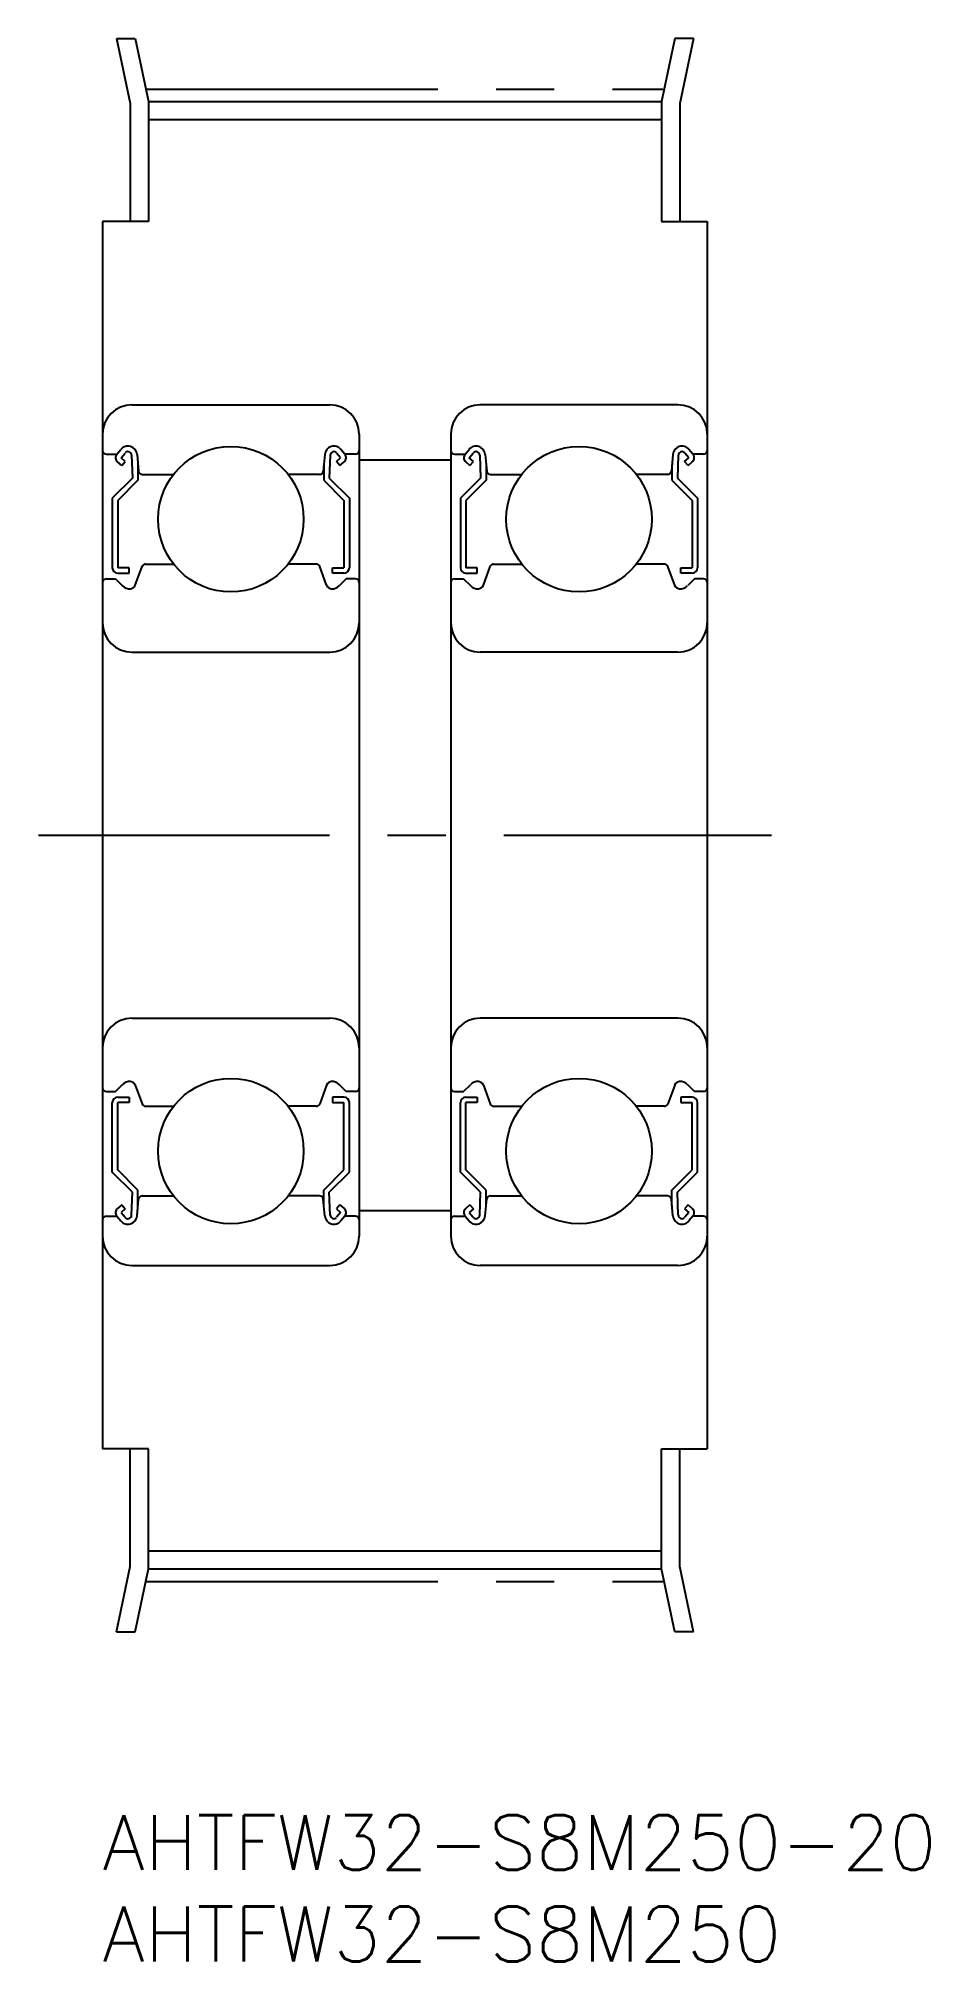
# Model space of a CAD drawing. Extents: x -3 to 45, y -8 to 97.
import ezdxf

# ---------------------------------------------------------------- set-up
doc = ezdxf.new("R2010")
doc.units = 0
doc.header["$LTSCALE"] = 0.5
doc.linetypes.add('CENTER', pattern=[50.8, 31.75, -6.35, 6.35, -6.35])
for name, color, linetype in [('MSM_CENTER', 1, 'CENTER'), ('MSM_CONTINUOUS', 7, 'CONTINUOUS'), ('MSM_PART_NUMBER', 7, 'CONTINUOUS')]:
    doc.layers.add(name, color=color, linetype=linetype)
doc.styles.get("Standard").update_dxf_attribs({"font": 'txt.shx', "height": 3, "bigfont": 'bigfont.shx'})

# ---------------------------------------------------------------- blocks, each defined once
blk = doc.blocks.new('*U2')
at = {"layer": 'MSM_PART_NUMBER'}
blk.add_text('AHTFW32-S8M250-20', height=3, dxfattribs=at).set_placement((0, -3))
blk = doc.blocks.new('*U3')
at = {"layer": 'MSM_PART_NUMBER'}
blk.add_text('AHTFW32-S8M250', height=3, dxfattribs=at).set_placement((0, -8))

msp = doc.modelspace()

# ---------------------------------------------------------------- linework, layer by layer
at = {"layer": 'MSM_CENTER'}
for p, q in [((2.42, 94.24), (30.58, 94.24)), ((-3.5, 53.5), (36.5, 53.5)), ((2.42, 12.75), (30.58, 12.75))]:
    msp.add_line(p, q, dxfattribs=at)
at = {"layer": 'MSM_CONTINUOUS'}
for p, q in [((0.75, 97), (1.5, 93.44)), ((0.75, 97), (1.78, 97)), ((1.78, 97), (2.5, 93.56)), ((31.22, 97), (30.5, 93.56)), ((32.25, 97), (31.22, 97)), ((32.25, 97), (31.5, 93.44)), ((2.5, 93.56), (2.5, 87)), ((2.5, 93.56), (30.5, 93.56)), ((30.5, 93.56), (30.5, 87)), ((1.5, 93.44), (1.5, 87)), ((2.5, 92.57), (30.5, 92.57)), ((31.5, 93.44), (31.5, 87)), ((2.5, 87), (0, 87)), ((0, 87), (0, 20)), ((30.5, 87), (33, 87)), ((33, 87), (33, 20)), ((1.6, 77), (12.4, 77)), ((31.4, 77), (20.6, 77)), ((0.78, 74.3), (1, 74.56)), ((13.22, 74.3), (13, 74.56)), ((14, 75.4), (14, 31.6)), ((19, 75.4), (19, 31.6)), ((19.78, 74.3), (20, 74.56)), ((32.22, 74.3), (32, 74.56)), ((0.2, 74.3), (0.78, 74.3)), ((1.05, 73.68), (0.82, 73.88)), ((1.01, 74.11), (1.23, 74.36)), ((1.24, 73.91), (1.01, 74.11)), ((1.05, 73.68), (1.24, 73.91)), ((1.58, 74.24), (1.63, 73)), ((1.88, 74.28), (1.96, 73.38)), ((1.93, 73.73), (1.93, 72.88)), ((12.12, 74.28), (12.04, 73.38)), ((12.07, 73.73), (12.07, 72.88)), ((12.42, 74.24), (12.37, 73)), ((12.76, 73.91), (12.99, 74.11)), ((12.95, 73.68), (12.76, 73.91)), ((12.99, 74.11), (12.77, 74.36)), ((12.95, 73.68), (13.18, 73.88)), ((13.8, 74.3), (13.22, 74.3)), ((14, 74), (19, 74)), ((19.2, 74.3), (19.78, 74.3)), ((20.05, 73.68), (19.82, 73.88)), ((20.01, 74.11), (20.23, 74.36)), ((20.24, 73.91), (20.01, 74.11)), ((20.05, 73.68), (20.24, 73.91)), ((20.58, 74.24), (20.63, 73)), ((20.88, 74.28), (20.96, 73.38)), ((20.93, 73.73), (20.93, 72.88)), ((31.12, 74.28), (31.04, 73.38)), ((31.07, 73.73), (31.07, 72.88)), ((31.42, 74.24), (31.37, 73)), ((31.76, 73.91), (31.99, 74.11)), ((31.95, 73.68), (31.76, 73.91)), ((31.99, 74.11), (31.77, 74.36)), ((31.95, 73.68), (32.18, 73.88)), ((32.8, 74.3), (32.22, 74.3)), ((1.63, 73), (0.53, 71.9)), ((1.93, 72.88), (0.83, 71.78)), ((2.16, 73.2), (3.88, 73.2)), ((11.84, 73.2), (10.12, 73.2)), ((12.07, 72.88), (13.17, 71.78)), ((12.37, 73), (13.47, 71.9)), ((20.63, 73), (19.53, 71.9)), ((20.93, 72.88), (19.83, 71.78)), ((21.16, 73.2), (22.88, 73.2)), ((30.84, 73.2), (29.12, 73.2)), ((31.07, 72.88), (32.17, 71.78)), ((31.37, 73), (32.47, 71.9)), ((0.53, 71.9), (0.53, 68.1)), ((0.83, 71.78), (0.83, 68.1)), ((13.17, 71.78), (13.17, 68.1)), ((13.47, 71.9), (13.47, 68.1)), ((19.53, 71.9), (19.53, 68.1)), ((19.83, 71.78), (19.83, 68.1)), ((32.17, 71.78), (32.17, 68.1)), ((32.47, 71.9), (32.47, 68.1)), ((2.34, 68.3), (3.88, 68.3)), ((11.66, 68.3), (10.12, 68.3)), ((21.34, 68.3), (22.88, 68.3)), ((30.66, 68.3), (29.12, 68.3)), ((0.2, 67.5), (0.7, 67.5)), ((0.7, 67.5), (1.07, 67.13)), ((1.45, 68.1), (0.83, 68.1)), ((0.83, 67.8), (1.45, 67.8)), ((1.45, 67.8), (1.45, 68.1)), ((1.78, 67.15), (2.15, 68.17)), ((12.22, 67.15), (11.85, 68.17)), ((12.55, 67.8), (12.55, 68.1)), ((12.55, 68.1), (13.17, 68.1)), ((13.17, 67.8), (12.55, 67.8)), ((13.3, 67.5), (12.93, 67.13)), ((13.8, 67.5), (13.3, 67.5)), ((19.2, 67.5), (19.7, 67.5)), ((19.7, 67.5), (20.07, 67.13)), ((20.45, 68.1), (19.83, 68.1)), ((19.83, 67.8), (20.45, 67.8)), ((20.45, 67.8), (20.45, 68.1)), ((20.78, 67.15), (21.15, 68.17)), ((31.22, 67.15), (30.85, 68.17)), ((31.55, 68.1), (32.17, 68.1)), ((31.55, 67.8), (31.55, 68.1)), ((32.17, 67.8), (31.55, 67.8)), ((32.3, 67.5), (31.93, 67.13)), ((32.8, 67.5), (32.3, 67.5)), ((1.6, 63.5), (12.4, 63.5)), ((31.4, 63.5), (20.6, 63.5)), ((1.6, 43.5), (12.4, 43.5)), ((31.4, 43.5), (20.6, 43.5)), ((0.2, 39.5), (0.7, 39.5)), ((0.53, 35.1), (0.53, 38.9)), ((0.7, 39.5), (1.07, 39.87)), ((0.83, 39.2), (1.45, 39.2)), ((0.83, 35.22), (0.83, 38.9)), ((1.45, 38.9), (0.83, 38.9)), ((1.45, 39.2), (1.45, 38.9)), ((1.78, 39.85), (2.15, 38.83)), ((12.22, 39.85), (11.85, 38.83)), ((13.17, 39.2), (12.55, 39.2)), ((12.55, 39.2), (12.55, 38.9)), ((12.55, 38.9), (13.17, 38.9)), ((13.3, 39.5), (12.93, 39.87)), ((13.17, 35.22), (13.17, 38.9)), ((13.8, 39.5), (13.3, 39.5)), ((13.47, 35.1), (13.47, 38.9)), ((19.2, 39.5), (19.7, 39.5)), ((19.53, 35.1), (19.53, 38.9)), ((19.7, 39.5), (20.07, 39.87)), ((19.83, 39.2), (20.45, 39.2)), ((19.83, 35.22), (19.83, 38.9)), ((20.45, 38.9), (19.83, 38.9)), ((20.45, 39.2), (20.45, 38.9)), ((20.78, 39.85), (21.15, 38.83)), ((31.22, 39.85), (30.85, 38.83)), ((31.55, 39.2), (31.55, 38.9)), ((32.17, 39.2), (31.55, 39.2)), ((31.55, 38.9), (32.17, 38.9)), ((32.3, 39.5), (31.93, 39.87)), ((32.17, 35.22), (32.17, 38.9)), ((32.8, 39.5), (32.3, 39.5)), ((32.47, 35.1), (32.47, 38.9)), ((2.34, 38.7), (3.88, 38.7)), ((11.66, 38.7), (10.12, 38.7)), ((21.34, 38.7), (22.88, 38.7)), ((30.66, 38.7), (29.12, 38.7)), ((1.63, 34), (0.53, 35.1)), ((1.93, 34.12), (0.83, 35.22)), ((12.07, 34.12), (13.17, 35.22)), ((12.37, 34), (13.47, 35.1)), ((20.63, 34), (19.53, 35.1)), ((20.93, 34.12), (19.83, 35.22)), ((31.07, 34.12), (32.17, 35.22)), ((31.37, 34), (32.47, 35.1)), ((1.58, 32.76), (1.63, 34)), ((1.88, 32.72), (1.96, 33.62)), ((1.93, 33.27), (1.93, 34.12)), ((2.16, 33.8), (3.88, 33.8)), ((11.84, 33.8), (10.12, 33.8)), ((12.12, 32.72), (12.04, 33.62)), ((12.07, 33.27), (12.07, 34.12)), ((12.42, 32.76), (12.37, 34)), ((20.58, 32.76), (20.63, 34)), ((20.88, 32.72), (20.96, 33.62)), ((20.93, 33.27), (20.93, 34.12)), ((21.16, 33.8), (22.88, 33.8)), ((30.84, 33.8), (29.12, 33.8)), ((31.12, 32.72), (31.04, 33.62)), ((31.07, 33.27), (31.07, 34.12)), ((31.42, 32.76), (31.37, 34)), ((0.2, 32.7), (0.78, 32.7)), ((0.78, 32.7), (1, 32.44)), ((1.05, 33.32), (0.82, 33.12)), ((1.24, 33.09), (1.01, 32.89)), ((1.01, 32.89), (1.23, 32.64)), ((1.05, 33.32), (1.24, 33.09)), ((12.95, 33.32), (12.76, 33.09)), ((12.76, 33.09), (12.99, 32.89)), ((12.99, 32.89), (12.77, 32.64)), ((12.95, 33.32), (13.18, 33.12)), ((13.22, 32.7), (13, 32.44)), ((13.8, 32.7), (13.22, 32.7)), ((14, 33), (19, 33)), ((19.2, 32.7), (19.78, 32.7)), ((19.78, 32.7), (20, 32.44)), ((20.05, 33.32), (19.82, 33.12)), ((20.24, 33.09), (20.01, 32.89)), ((20.01, 32.89), (20.23, 32.64)), ((20.05, 33.32), (20.24, 33.09)), ((31.95, 33.32), (31.76, 33.09)), ((31.76, 33.09), (31.99, 32.89)), ((31.99, 32.89), (31.77, 32.64)), ((31.95, 33.32), (32.18, 33.12)), ((32.22, 32.7), (32, 32.44)), ((32.8, 32.7), (32.22, 32.7)), ((1.6, 30), (12.4, 30)), ((31.4, 30), (20.6, 30)), ((2.5, 20), (0, 20)), ((1.5, 13.56), (1.5, 20)), ((2.5, 13.44), (2.5, 20)), ((30.5, 20), (33, 20)), ((30.5, 13.44), (30.5, 20)), ((31.5, 13.56), (31.5, 20)), ((2.5, 14.43), (30.5, 14.43)), ((0.75, 10), (1.5, 13.56)), ((1.78, 10), (2.5, 13.44)), ((2.5, 13.44), (30.5, 13.44)), ((31.22, 10), (30.5, 13.44)), ((32.25, 10), (31.5, 13.56)), ((0.75, 10), (1.78, 10)), ((32.25, 10), (31.22, 10))]:
    msp.add_line(p, q, dxfattribs=at)
for centre in [(7, 70.75), (26, 70.75), (7, 36.25), (26, 36.25)]:
    msp.add_circle(centre, 3.97, dxfattribs=at)
for centre, radius, start, end in [((1.6, 75.4), 1.6, 90, 180), ((12.4, 75.4), 1.6, 0, 90), ((20.6, 75.4), 1.6, 90, 180), ((31.4, 75.4), 1.6, 0, 90), ((1.38, 74.24), 0.5, 4.987, 139.9098), ((12.62, 74.24), 0.5, 40.0902, 175.013), ((20.38, 74.24), 0.5, 4.987, 139.9098), ((31.62, 74.24), 0.5, 40.0902, 175.013), ((0.2, 74.5), 0.2, 180, 270), ((1.01, 74.11), 0.3, 139.9098, 229.9963), ((1.38, 74.24), 0.2, 2.3754, 139.9922), ((12.62, 74.24), 0.2, 40.0078, 177.6246), ((12.99, 74.11), 0.3, 310.0037, 40.0902), ((13.8, 74.5), 0.2, 270, 0), ((19.2, 74.5), 0.2, 180, 270), ((20.01, 74.11), 0.3, 139.9098, 229.9963), ((20.38, 74.24), 0.2, 2.3754, 139.9922), ((31.62, 74.24), 0.2, 40.0078, 177.6246), ((31.99, 74.11), 0.3, 310.0037, 40.0902), ((32.8, 74.5), 0.2, 270, 0), ((2.16, 73.4), 0.2, 184.987, 270), ((11.84, 73.4), 0.2, 270, 355.013), ((21.16, 73.4), 0.2, 184.987, 270), ((30.84, 73.4), 0.2, 270, 355.013), ((2.34, 68.1), 0.2, 90, 160.0299), ((11.66, 68.1), 0.2, 19.9701, 90), ((21.34, 68.1), 0.2, 90, 160.0299), ((30.66, 68.1), 0.2, 19.9701, 90), ((0.2, 67.3), 0.2, 90, 180), ((0.83, 68.1), 0.3, 180, 270), ((13.17, 68.1), 0.3, 270, 0), ((13.8, 67.3), 0.2, 0, 90), ((19.2, 67.3), 0.2, 90, 180), ((19.83, 68.1), 0.3, 180, 270), ((32.17, 68.1), 0.3, 270, 0), ((32.8, 67.3), 0.2, 0, 90), ((1.5, 67.55), 0.6, 225, 272.8048), ((1.5, 67.25), 0.3, 265.5374, 340.0299), ((12.5, 67.25), 0.3, 199.9701, 274.4626), ((12.5, 67.55), 0.6, 267.1952, 315), ((20.5, 67.55), 0.6, 225, 272.8048), ((20.5, 67.25), 0.3, 265.5374, 340.0299), ((31.5, 67.25), 0.3, 199.9701, 274.4626), ((31.5, 67.55), 0.6, 267.1952, 315), ((1.6, 65.1), 1.6, 180, 270), ((12.4, 65.1), 1.6, 270, 0), ((20.6, 65.1), 1.6, 180, 270), ((31.4, 65.1), 1.6, 270, 0), ((1.6, 41.9), 1.6, 90, 180), ((12.4, 41.9), 1.6, 0, 90), ((20.6, 41.9), 1.6, 90, 180), ((31.4, 41.9), 1.6, 0, 90), ((1.5, 39.45), 0.6, 87.1952, 135), ((1.5, 39.75), 0.3, 19.9701, 94.4626), ((12.5, 39.75), 0.3, 85.5374, 160.0299), ((12.5, 39.45), 0.6, 45, 92.8048), ((20.5, 39.45), 0.6, 87.1952, 135), ((20.5, 39.75), 0.3, 19.9701, 94.4626), ((31.5, 39.75), 0.3, 85.5374, 160.0299), ((31.5, 39.45), 0.6, 45, 92.8048), ((0.2, 39.7), 0.2, 180, 270), ((0.83, 38.9), 0.3, 90, 180), ((13.17, 38.9), 0.3, 0, 90), ((13.8, 39.7), 0.2, 270, 0), ((19.2, 39.7), 0.2, 180, 270), ((19.83, 38.9), 0.3, 90, 180), ((32.17, 38.9), 0.3, 0, 90), ((32.8, 39.7), 0.2, 270, 0), ((2.34, 38.9), 0.2, 199.9701, 270), ((11.66, 38.9), 0.2, 270, 340.0299), ((21.34, 38.9), 0.2, 199.9701, 270), ((30.66, 38.9), 0.2, 270, 340.0299), ((2.16, 33.6), 0.2, 90, 175.013), ((11.84, 33.6), 0.2, 4.987, 90), ((21.16, 33.6), 0.2, 90, 175.013), ((30.84, 33.6), 0.2, 4.987, 90), ((0.2, 32.5), 0.2, 90, 180), ((1.01, 32.89), 0.3, 130.0037, 220.0902), ((1.38, 32.76), 0.5, 220.0902, 355.013), ((1.38, 32.76), 0.2, 220.0078, 357.6246), ((12.62, 32.76), 0.5, 184.987, 319.9098), ((12.62, 32.76), 0.2, 182.3754, 319.9922), ((12.99, 32.89), 0.3, 319.9098, 49.9963), ((13.8, 32.5), 0.2, 0, 90), ((19.2, 32.5), 0.2, 90, 180), ((20.01, 32.89), 0.3, 130.0037, 220.0902), ((20.38, 32.76), 0.5, 220.0902, 355.013), ((20.38, 32.76), 0.2, 220.0078, 357.6246), ((31.62, 32.76), 0.5, 184.987, 319.9098), ((31.62, 32.76), 0.2, 182.3754, 319.9922), ((31.99, 32.89), 0.3, 319.9098, 49.9963), ((32.8, 32.5), 0.2, 0, 90), ((1.6, 31.6), 1.6, 180, 270), ((12.4, 31.6), 1.6, 270, 0), ((20.6, 31.6), 1.6, 180, 270), ((31.4, 31.6), 1.6, 270, 0)]:
    msp.add_arc(centre, radius, start, end, dxfattribs=at)

# ---------------------------------------------------------------- block references
for name in ['*U2', '*U3']:
    msp.add_blockref(name, (0, 0), dxfattribs=at)

doc.saveas('drawing.dxf')
